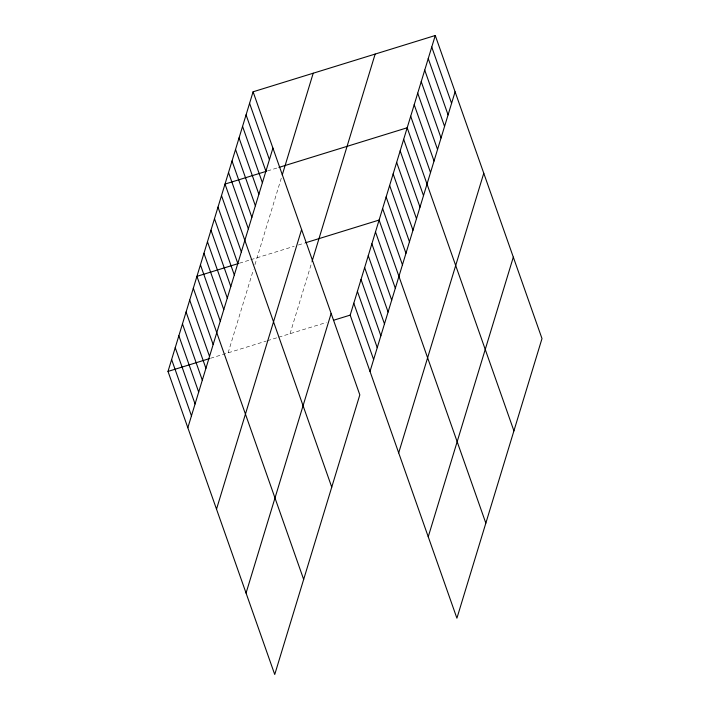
<?xml version="1.0" encoding="UTF-8"?>
<svg xmlns="http://www.w3.org/2000/svg" width="710" height="710" viewBox="0 0 710 710"><rect width="100%" height="100%" fill="white"/><g stroke="black" fill="none" stroke-linecap="round" stroke-linejoin="round"><path stroke-width="0.53" stroke-dasharray="3.55 2.66" d="M228.123 352.843L253.434 269.649M254.943 264.697L281.302 178.077M290.062 333.7L311.761 262.398M267.51 170.932L277.876 167.737M239.43 263.215L249.796 260.011M250.834 259.691L294.215 246.281M298.342 245.012L304.537 243.095M210.506 358.284L266.321 341.04M267.351 340.72L277.672 337.525M278.702 337.206L326.334 322.491"/><path stroke-width="1.06" d="M253.088 91.794L359.819 394.875L274.734 674.5L168.004 371.419L253.088 91.794L435.265 35.5L541.996 338.581L456.912 618.206L350.181 315.125L435.265 35.5M187.839 427.731L272.924 148.106M282.26 174.926L313.208 73.219M216.514 509.168L301.599 229.543M312.054 261.404L375.146 54.075M246.059 593.063L331.144 313.447M370.008 371.436L455.092 91.821M398.683 452.873L483.767 173.249M428.236 536.778L513.321 257.153M266.472 171.261L225.017 184.067L331.748 487.149M278.906 167.418L407.185 127.773L513.916 430.863M238.391 263.534L196.936 276.341L303.667 579.431M305.566 242.776L379.105 220.056L485.835 523.137M168.004 371.419L209.468 358.603M333.594 320.245L350.181 315.125M431.751 47.037L451.587 103.349M428.245 58.566L448.072 114.887M424.731 70.104L444.567 126.424M421.225 81.641L441.052 137.953M417.711 93.17L437.546 149.49M414.205 104.707L434.032 161.028M410.691 116.245L430.526 172.557M403.67 139.311L423.506 195.632M400.165 150.848L420 207.16M396.65 162.377L416.486 218.698M393.145 173.915L412.98 230.226M389.63 185.452L409.466 241.764M386.125 196.981L405.96 253.301M382.619 208.518L402.446 264.83M375.492 231.939L395.319 288.251M371.871 243.823L391.707 300.135M368.259 255.706L388.086 312.018M364.638 267.59L384.474 323.902M361.026 279.474L380.862 335.786M357.405 291.357L377.241 347.669M353.793 303.241L373.629 359.553M249.583 103.332L269.409 159.643M246.068 114.86L265.904 171.181M242.563 126.398L262.389 182.71M239.048 137.926L258.884 194.247M235.542 149.464L255.378 205.785M232.028 161.001L251.864 217.313M228.522 172.53L248.358 228.851M221.502 195.605L241.338 251.917M217.997 207.134L237.823 263.454M214.482 218.671L234.318 274.992M210.976 230.209L230.803 286.52M207.462 241.737L227.298 298.058M203.956 253.275L223.783 309.595M200.442 264.812L220.277 321.124M193.315 288.224L213.151 344.545M189.703 300.108L209.539 356.429M186.082 311.992L205.918 368.312M182.47 323.884L202.306 380.196M178.858 335.768L198.685 392.08M175.237 347.651L195.072 403.963M171.625 359.535L191.451 415.847"/></g></svg>
